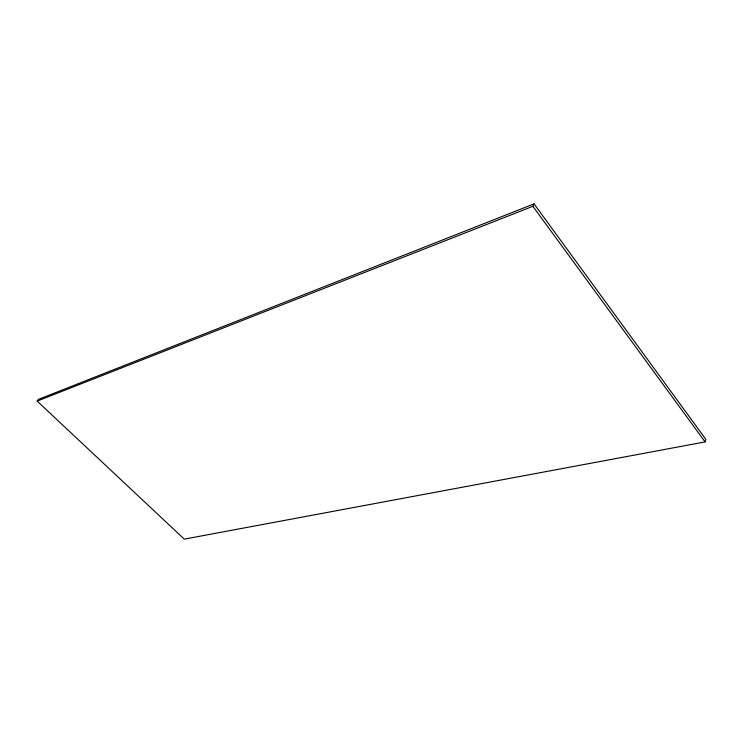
<?xml version="1.0" encoding="UTF-8"?>
<svg xmlns="http://www.w3.org/2000/svg" width="743" height="743" viewBox="0 0 743 743"><rect width="100%" height="100%" fill="white"/><g stroke="black" fill="none" stroke-linecap="round" stroke-linejoin="round"><path stroke-width="1.11" d="M705.107 441.909L705.85 439.336L534.05 203.87L38.469 399.363L37.15 401.109L184.283 539.13L705.107 441.909L532.88 206.313L534.05 203.87M37.15 401.109L532.88 206.313"/></g></svg>
